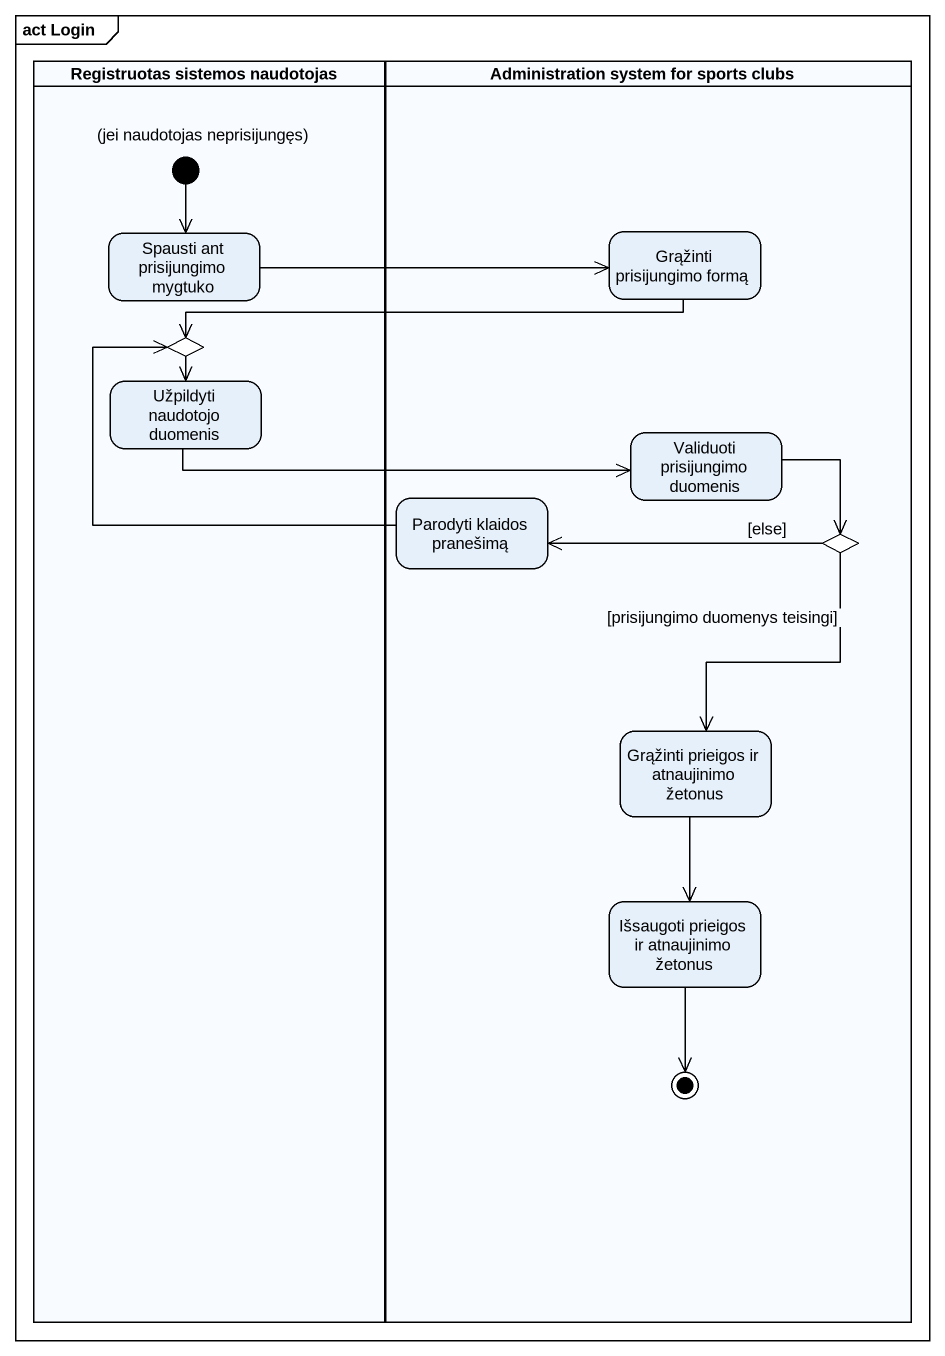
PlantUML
@startuml
mainframe act Login
hide empty description
state "Registruotas sistemos naudotojas" as Registruotas_sistemos <<partition>> {
  state "(jei naudotojas neprisijungęs)" as jei_naudotojas_neprisijungęs <<start>>
  state "Spausti ant prisijungimo mygtuko" as Spausti_ant_prisijungimo
  state choice1 <<choice>>
  state "Užpildyti naudotojo duomenis" as Užpildyti_naudotojo_duomenis
}
state "Administration system for sports clubs" as Administration_system_for <<partition>> {
  state "Grąžinti prisijungimo formą" as Grąžinti_prisijungimo_formą
  state "Validuoti prisijungimo duomenis" as Validuoti_prisijungimo
  state "Parodyti klaidos pranešimą" as Parodyti_klaidos_pranešimą
  state choice2 <<choice>>
  state "Grąžinti prieigos ir atnaujinimo žetonus" as Grąžinti_prieigos_ir
  state "Išsaugoti prieigos ir atnaujinimo žetonus" as Išsaugoti_prieigos_ir
  Išsaugoti_prieigos_ir --> [*]
}
jei_naudotojas_neprisijungęs --> Spausti_ant_prisijungimo
Spausti_ant_prisijungimo -right-> Grąžinti_prisijungimo_formą
Grąžinti_prisijungimo_formą -left-> choice1
choice1 --> Užpildyti_naudotojo_duomenis
Užpildyti_naudotojo_duomenis -right-> Validuoti_prisijungimo
Validuoti_prisijungimo -right-> choice2
Parodyti_klaidos_pranešimą -up-> choice1
choice2 -left-> Parodyti_klaidos_pranešimą : [else]
choice2 --> Grąžinti_prieigos_ir : [prisijungimo duomenys teisingi]
Grąžinti_prieigos_ir --> Išsaugoti_prieigos_ir
@enduml
